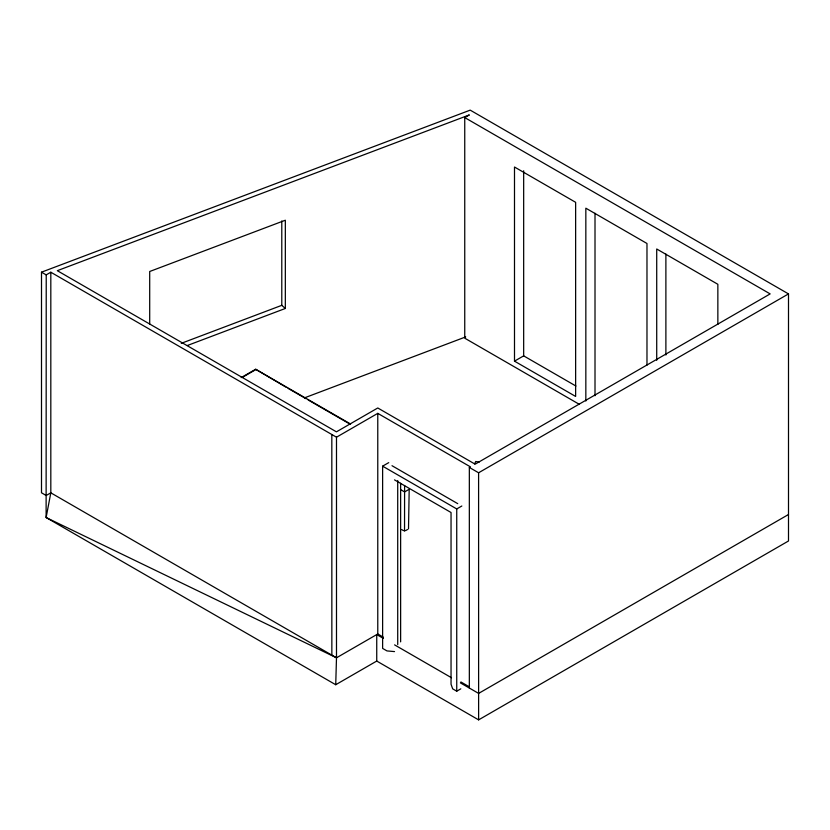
<?xml version="1.0" encoding="UTF-8"?>
<svg xmlns="http://www.w3.org/2000/svg" width="830" height="830" viewBox="0 0 830 830"><rect width="100%" height="100%" fill="white"/><g stroke="black" fill="none" stroke-linecap="round" stroke-linejoin="round"><path stroke-width="1.25" d="M404.532 531.231L404.604 485.498M408.505 528.938L409.19 489.264L404.604 491.92L400.786 489.71M46.231 274.875L46.117 517.526L335.725 684.729L336.492 657.806L336.492 437.202L50.817 272.219L46.179 274.886L41.5 272.178L41.5 492.792L46.179 495.5L50.817 492.833L50.817 272.219M474.625 463.856L475.715 461.511L479.19 462.051M464.748 117.58L469.334 114.924L57.312 270.684L336.44 431.839L377.775 407.976L475.134 464.178L770.157 293.903L464.748 117.58L464.748 338.183L579.278 404.303M241.188 377.598L255.692 369.226L285.842 387.081M242.308 377.401L255.692 369.672M331.824 434.505L331.855 655.098M336.492 437.202L377.775 413.361L470.382 466.834L469.334 467.435L469.334 688.039M514.496 361.154L575.636 396.45L575.636 202.313L514.496 167.017L514.496 361.154L523.668 355.863L575.906 386.023M394.52 651.591L386.977 650.917L382.62 648.406L382.62 466.159L388.741 462.632M469.334 467.435L478.599 472.778L788.5 293.903L788.5 540.984L478.62 719.869L376.737 661.053L335.725 684.729M405.528 530.65L407.509 529.509M382.62 466.159L456.739 508.946L461.833 506.01M336.492 657.806L50.817 492.833L46.117 517.526L336.492 657.806L377.775 633.975L383.252 637.139M394.52 479.875L451.043 512.504L451.043 684.231L452.682 688.859L456.739 691.193L460.816 688.838M788.5 514.507L478.62 693.403L460.411 682.883M41.5 272.178L470.195 110.131L788.5 293.903M181.272 343.33L281.785 305.336L285.333 308.47L187.248 345.55M304.527 397.84L465.703 336.907M255.609 369.277L350.613 424.037M288.072 388.367L305.938 398.68M308.179 399.977L349.492 423.829M392.009 465.703L457.735 503.654M401.554 529.509L403.536 530.65M460.899 681.959L469.324 686.825M383.429 638.446L376.737 634.577L376.737 661.053M394.592 644.879L451.489 677.737M717.857 324.416L717.857 284.296L656.717 248.99L656.717 360.303M665.888 254.053L665.888 355.001M646.975 365.138L646.975 243.481L585.835 208.185L585.835 401.025M595.006 213.248L595.006 395.734M523.668 170.783L523.668 355.863M478.599 472.778L478.62 719.869M456.739 508.946L456.739 691.193M400.631 483.216L400.631 641.87M397.715 480.612L397.715 644.588M377.775 413.361L377.775 633.975M285.333 308.47L285.333 220.23L149.701 271.493L149.701 323.928M281.785 220.936L281.785 305.336"/></g></svg>
